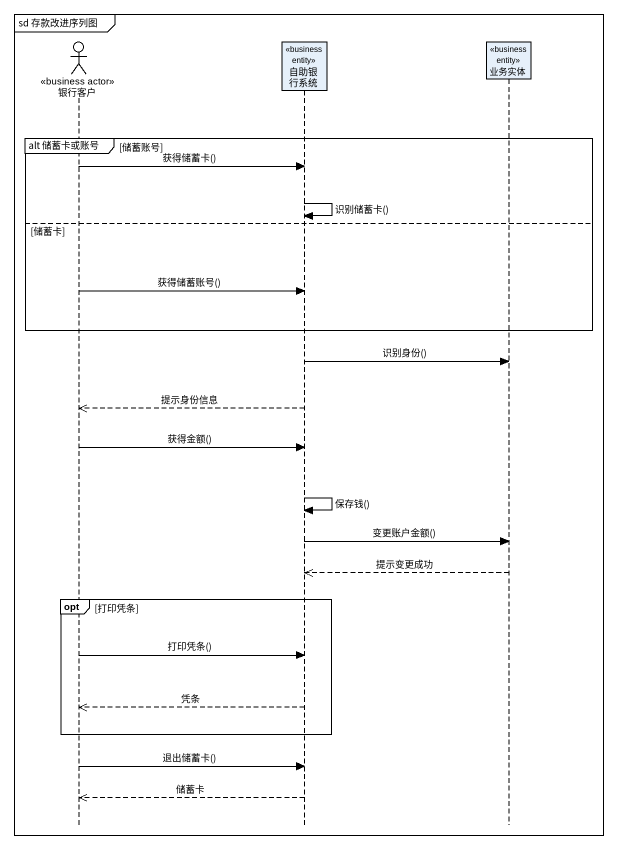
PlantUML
@startuml
mainframe sd 存款改进序列图
hide footbox
actor 银行客户 <<business actor>>
participant 自助银行系统 <<business entity>>
participant 业务实体 <<business entity>>

group alt 储蓄卡或账号 [储蓄账号]
  银行客户 -> 自助银行系统 : 获得储蓄卡()
  自助银行系统 -> 自助银行系统 : 识别储蓄卡()
else 储蓄卡
  银行客户 -> 自助银行系统 : 获得储蓄账号()
end
自助银行系统 -> 业务实体 : 识别身份()
自助银行系统 -->> 银行客户 : 提示身份信息
银行客户 -> 自助银行系统 : 获得金额()
自助银行系统 -> 自助银行系统 : 保存钱()
自助银行系统 -> 业务实体 : 变更账户金额()
业务实体 -->> 自助银行系统 : 提示变更成功
opt 打印凭条
  银行客户 -> 自助银行系统 : 打印凭条()
  自助银行系统 -->> 银行客户 : 凭条
end
银行客户 -> 自助银行系统 : 退出储蓄卡()
自助银行系统 -->> 银行客户 : 储蓄卡
@enduml
